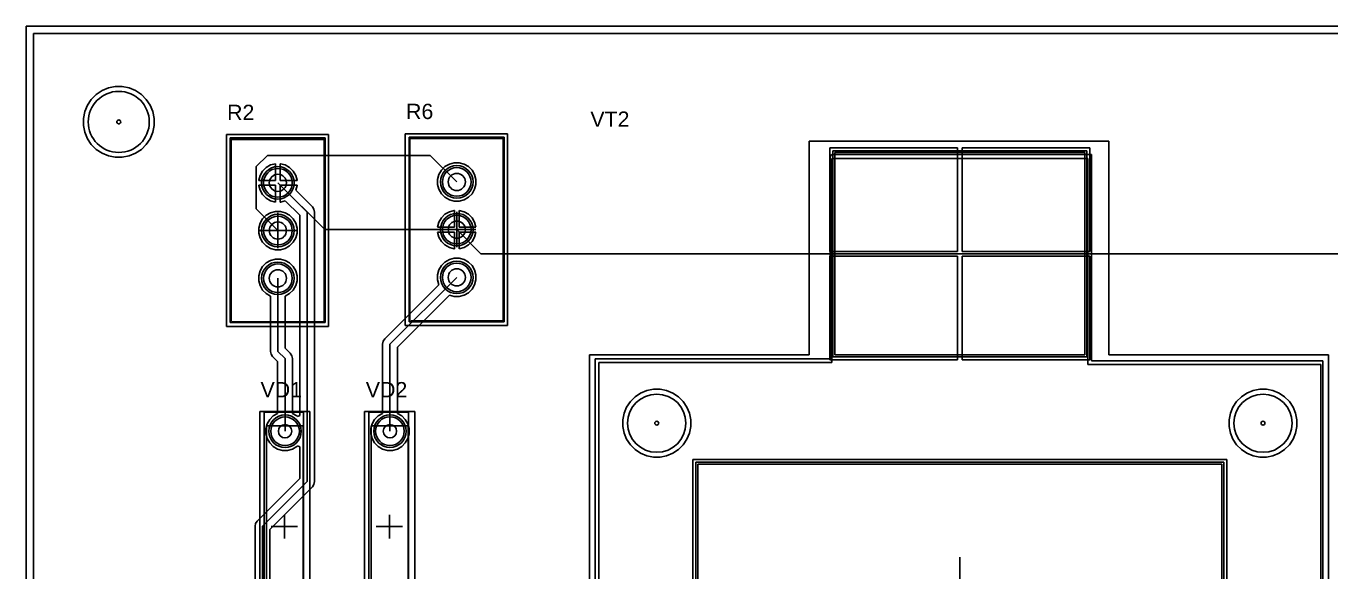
# Model space of a CAD drawing. Header units: millimetres. Extents: x 5 to 135, y 0 to 70.
# Drawn here: x 5.1 to 73.5, y 41.4 to 70 of the extents above; entities that cross this region are included whole.
import ezdxf

# ---------------------------------------------------------------- set-up
doc = ezdxf.new("R2010")
doc.units = ezdxf.units.MM
for name, color, linetype in [('BottomLayer', 5, 'Continuous'), ('BottomSolder', 6, 'Continuous'), ('Mechanical1', 6, 'Continuous'), ('Mechanical15', 56, 'Continuous'), ('MultiLayer', 9, 'Continuous'), ('PadHoleLayer', 156, 'Continuous'), ('TopLayer', 1, 'Continuous'), ('TopOverlay', 2, 'Continuous'), ('TopSolder', 216, 'Continuous')]:
    doc.layers.add(name, color=color, linetype=linetype)
doc.styles.add('Arial', font='arial.ttf', dxfattribs={"height": 0.2})

# ---------------------------------------------------------------- blocks, each defined once
blk = doc.blocks.new('MOSFET_3')
at = {"layer": 'BottomLayer'}
for p, q in [((-6.55, 23.7), (6.55, 23.7)), ((-6.55, 13.1), (-6.55, 23.7)), ((6.55, 23.7), (6.55, 13.1)), ((6.55, 13.1), (-6.55, 13.1)), ((-13.725, 7.375), (13.725, 7.375)), ((-13.725, -7.375), (-13.725, 7.375)), ((13.725, 7.375), (13.725, -7.375)), ((13.725, -7.375), (-13.725, -7.375)), ((-6.55, -13.1), (6.55, -13.1)), ((-6.55, -23.7), (-6.55, -13.1)), ((6.55, -13.1), (6.55, -23.7)), ((6.55, -23.7), (-6.55, -23.7))]:
    blk.add_line(p, q, dxfattribs=at)
at = {"layer": 'BottomSolder'}
for p, q in [((-6.652, 23.802), (6.652, 23.802)), ((-6.652, 12.998), (-6.652, 23.802)), ((6.652, 23.802), (6.652, 12.998)), ((6.652, 12.998), (-6.652, 12.998)), ((-13.827, 7.477), (13.827, 7.477)), ((-13.827, -7.477), (-13.827, 7.477)), ((13.827, 7.477), (13.827, -7.477)), ((13.827, -7.477), (-13.827, -7.477)), ((-6.652, -12.998), (6.652, -12.998)), ((-6.652, -23.802), (-6.652, -12.998)), ((6.652, -12.998), (6.652, -23.802)), ((6.652, -23.802), (-6.652, -23.802))]:
    blk.add_line(p, q, dxfattribs=at)
for centre in [(-15.875, 9.525), (15.875, 9.525), (-15.875, -9.525), (15.875, -9.525)]:
    blk.add_circle(centre, 0.102, dxfattribs=at)
at = {"layer": 'Mechanical1'}
for p, q in [((-6.7, 23.4), (6.7, 23.4)), ((-6.7, 12.7), (-6.7, 23.4)), ((6.7, 12.6), (6.7, 23.4)), ((-18.9, 12.7), (-6.7, 12.7)), ((-18.9, -12.6), (-18.9, 12.7)), ((6.7, 12.6), (18.9, 12.6)), ((18.9, -12.7), (18.9, 12.6)), ((-18.9, -12.6), (-6.6, -12.6)), ((-6.6, -23.4), (-6.6, -12.6)), ((6.7, -23.4), (6.7, -12.7)), ((6.7, -12.7), (18.9, -12.7)), ((-6.6, -23.4), (6.7, -23.4))]:
    blk.add_line(p, q, dxfattribs=at)
at = {"layer": 'Mechanical15'}
for p, q in [((-6.8, 23.5), (-6.7, 23.6)), ((-6.8, 12.9), (-6.8, 23.5)), ((-6.7, 23.6), (6.9, 23.6)), ((6.9, 12.8), (6.9, 23.6)), ((-19.1, 12.9), (-6.8, 12.9)), ((-19.1, -12.8), (-19.1, 12.9)), ((6.9, 12.8), (19, 12.8)), ((19, -12.9), (19, 12.8)), ((0, -2.9), (0, 2.5)), ((-2.3, 0), (2.2, 0)), ((-19.1, -12.8), (-7, -12.8)), ((-7, -23.5), (-7, -12.8)), ((6.9, -23.5), (6.9, -12.9)), ((6.9, -12.9), (6.9, -12.9)), ((6.9, -12.9), (19, -12.9)), ((-7, -23.5), (6.9, -23.5))]:
    blk.add_line(p, q, dxfattribs=at)
at = {"layer": 'MultiLayer'}
for p, q in [((-6.55, 23.7), (6.55, 23.7)), ((-6.55, 13.1), (-6.55, 23.7)), ((6.55, 23.7), (6.55, 13.1)), ((6.55, 13.1), (-6.55, 13.1)), ((-13.725, 7.375), (13.725, 7.375)), ((-13.725, -7.375), (-13.725, 7.375)), ((13.725, 7.375), (13.725, -7.375)), ((13.725, -7.375), (-13.725, -7.375)), ((-6.55, -13.1), (6.55, -13.1)), ((-6.55, -23.7), (-6.55, -13.1)), ((6.55, -13.1), (6.55, -23.7)), ((6.55, -23.7), (-6.55, -23.7))]:
    blk.add_line(p, q, dxfattribs=at)
at = {"layer": 'PadHoleLayer'}
for centre in [(-15.875, 9.525), (15.875, 9.525), (-15.875, -9.525), (15.875, -9.525)]:
    blk.add_circle(centre, 1.525, dxfattribs=at)
at = {"layer": 'TopLayer'}
for p, q in [((-6.55, 23.7), (6.55, 23.7)), ((-6.55, 13.1), (-6.55, 23.7)), ((6.55, 23.7), (6.55, 13.1)), ((6.55, 13.1), (-6.55, 13.1)), ((-13.725, 7.375), (13.725, 7.375)), ((-13.725, -7.375), (-13.725, 7.375)), ((13.725, 7.375), (13.725, -7.375)), ((13.725, -7.375), (-13.725, -7.375)), ((-6.55, -13.1), (6.55, -13.1)), ((-6.55, -23.7), (-6.55, -13.1)), ((6.55, -13.1), (6.55, -23.7)), ((6.55, -23.7), (-6.55, -23.7))]:
    blk.add_line(p, q, dxfattribs=at)
at = {"layer": 'TopOverlay'}
for p, q in [((-7.9, 24.3), (7.8, 24.3)), ((-7.9, 13.1), (-7.9, 24.3)), ((7.8, 13.1), (7.8, 24.3)), ((-19.4, 13.1), (-7.9, 13.1)), ((-19.4, -13.1), (-19.4, 13.1)), ((7.8, 13.1), (19.3, 13.1)), ((19.3, -13.2), (19.3, 13.1)), ((-19.4, -13.1), (-8.1, -13.1)), ((-8.1, -24.5), (-8.1, -13.1)), ((7.8, -13.2), (19.3, -13.2)), ((7.8, -24.5), (7.8, -13.2)), ((-8.1, -24.5), (7.8, -24.5))]:
    blk.add_line(p, q, dxfattribs=at)
at = {"layer": 'TopSolder'}
for p, q in [((-6.652, 23.802), (6.652, 23.802)), ((-6.652, 12.998), (-6.652, 23.802)), ((6.652, 23.802), (6.652, 12.998)), ((6.652, 12.998), (-6.652, 12.998)), ((-13.827, 7.477), (13.827, 7.477)), ((-13.827, -7.477), (-13.827, 7.477)), ((13.827, 7.477), (13.827, -7.477)), ((13.827, -7.477), (-13.827, -7.477)), ((-6.652, -12.998), (6.652, -12.998)), ((-6.652, -23.802), (-6.652, -12.998)), ((6.652, -12.998), (6.652, -23.802)), ((6.652, -23.802), (-6.652, -23.802))]:
    blk.add_line(p, q, dxfattribs=at)
for centre in [(-15.875, 9.525), (15.875, 9.525), (-15.875, -9.525), (15.875, -9.525)]:
    blk.add_circle(centre, 0.102, dxfattribs=at)
blk = doc.blocks.new('DIODE_5')
at = {"layer": 'BottomLayer'}
for centre in [(-5, 0.025), (5, 0)]:
    blk.add_circle(centre, 0.75, dxfattribs=at)
at = {"layer": 'BottomSolder'}
for centre in [(-5, 0.025), (5, 0)]:
    blk.add_circle(centre, 0.852, dxfattribs=at)
at = {"layer": 'Mechanical1'}
for p, q in [((5.275, 0.975), (-5.275, 0.975)), ((-5.275, -0.95), (-5.275, 0.975)), ((5.275, -0.95), (5.275, 0.975)), ((5.275, -0.95), (-5.275, -0.95))]:
    blk.add_line(p, q, dxfattribs=at)
at = {"layer": 'Mechanical15'}
for p, q in [((-6, -1.075), (-6, 1)), ((5.975, 1), (-6, 1)), ((5.975, -1.075), (5.975, 1)), ((0.625, 0), (-0.625, 0)), ((0, -0.7), (0, 0.675)), ((5.975, -1.075), (-6, -1.075))]:
    blk.add_line(p, q, dxfattribs=at)
at = {"layer": 'MultiLayer'}
for centre in [(-5, 0.025), (5, 0)]:
    blk.add_circle(centre, 0.75, dxfattribs=at)
at = {"layer": 'PadHoleLayer'}
for centre in [(-5, 0.025), (5, 0)]:
    blk.add_circle(centre, 0.35, dxfattribs=at)
at = {"layer": 'TopLayer'}
for centre in [(-5, 0.025), (5, 0)]:
    blk.add_circle(centre, 0.75, dxfattribs=at)
at = {"layer": 'TopOverlay'}
for p, q in [((6, 1.325), (-6.025, 1.325)), ((-6.025, -1.3), (-6.025, 1.325)), ((6, -1.3), (6, 1.325)), ((6, -1.3), (-6.025, -1.3))]:
    blk.add_line(p, q, dxfattribs=at)
at = {"layer": 'TopSolder'}
for centre in [(-5, 0.025), (5, 0)]:
    blk.add_circle(centre, 0.852, dxfattribs=at)
blk = doc.blocks.new('DIODE_6')
at = {"layer": 'BottomLayer'}
for centre in [(-5, 0.025), (5, 0)]:
    blk.add_circle(centre, 0.75, dxfattribs=at)
at = {"layer": 'BottomSolder'}
for centre in [(-5, 0.025), (5, 0)]:
    blk.add_circle(centre, 0.852, dxfattribs=at)
at = {"layer": 'Mechanical1'}
for p, q in [((5.275, 0.975), (-5.275, 0.975)), ((-5.275, -0.95), (-5.275, 0.975)), ((5.275, -0.95), (5.275, 0.975)), ((5.275, -0.95), (-5.275, -0.95))]:
    blk.add_line(p, q, dxfattribs=at)
at = {"layer": 'Mechanical15'}
for p, q in [((-6, -1.075), (-6, 1)), ((5.975, 1), (-6, 1)), ((5.975, -1.075), (5.975, 1)), ((0.625, 0), (-0.625, 0)), ((0, -0.7), (0, 0.675)), ((5.975, -1.075), (-6, -1.075))]:
    blk.add_line(p, q, dxfattribs=at)
at = {"layer": 'MultiLayer'}
for centre in [(-5, 0.025), (5, 0)]:
    blk.add_circle(centre, 0.75, dxfattribs=at)
at = {"layer": 'PadHoleLayer'}
for centre in [(-5, 0.025), (5, 0)]:
    blk.add_circle(centre, 0.35, dxfattribs=at)
at = {"layer": 'TopLayer'}
for centre in [(-5, 0.025), (5, 0)]:
    blk.add_circle(centre, 0.75, dxfattribs=at)
at = {"layer": 'TopOverlay'}
for p, q in [((6, 1.325), (-6.025, 1.325)), ((-6.025, -1.3), (-6.025, 1.325)), ((6, -1.3), (6, 1.325)), ((6, -1.3), (-6.025, -1.3))]:
    blk.add_line(p, q, dxfattribs=at)
at = {"layer": 'TopSolder'}
for centre in [(-5, 0.025), (5, 0)]:
    blk.add_circle(centre, 0.852, dxfattribs=at)
blk = doc.blocks.new('TRIMPOT_9')
at = {"layer": 'BottomLayer'}
for centre in [(-2.5, 0), (0, 0), (2.5, 0)]:
    blk.add_circle(centre, 0.75, dxfattribs=at)
at = {"layer": 'BottomSolder'}
for centre in [(-2.5, 0), (0, 0), (2.5, 0)]:
    blk.add_circle(centre, 0.852, dxfattribs=at)
at = {"layer": 'Mechanical1'}
for p, q in [((-4.775, 2.425), (-4.775, -2.425)), ((-4.75, 2.45), (4.775, 2.45)), ((4.775, 2.45), (4.775, -2.425)), ((-4.775, -2.425), (4.775, -2.425))]:
    blk.add_line(p, q, dxfattribs=at)
at = {"layer": 'Mechanical15'}
for p, q in [((-4.825, 2.5), (-4.825, -2.475)), ((-4.825, 2.5), (4.85, 2.5)), ((4.85, 2.5), (4.85, -2.475)), ((0, 1), (0, -1)), ((-0.925, 0), (0.925, 0)), ((-4.825, -2.475), (4.85, -2.475))]:
    blk.add_line(p, q, dxfattribs=at)
at = {"layer": 'MultiLayer'}
for centre in [(-2.5, 0), (0, 0), (2.5, 0)]:
    blk.add_circle(centre, 0.75, dxfattribs=at)
at = {"layer": 'PadHoleLayer'}
for centre in [(-2.5, 0), (0, 0), (2.5, 0)]:
    blk.add_circle(centre, 0.45, dxfattribs=at)
at = {"layer": 'TopLayer'}
for centre in [(-2.5, 0), (0, 0), (2.5, 0)]:
    blk.add_circle(centre, 0.75, dxfattribs=at)
at = {"layer": 'TopOverlay'}
for p, q in [((-5.025, 2.7), (5.025, 2.7)), ((-5.025, 2.7), (-5.025, -2.65)), ((5.025, 2.7), (5.025, -2.65)), ((-5.025, -2.65), (5.025, -2.65))]:
    blk.add_line(p, q, dxfattribs=at)
at = {"layer": 'TopSolder'}
for centre in [(-2.5, 0), (0, 0), (2.5, 0)]:
    blk.add_circle(centre, 0.852, dxfattribs=at)
blk = doc.blocks.new('TRIMPOT_13')
at = {"layer": 'BottomLayer'}
for centre in [(-2.5, 0), (0, 0), (2.5, 0)]:
    blk.add_circle(centre, 0.75, dxfattribs=at)
at = {"layer": 'BottomSolder'}
for centre in [(-2.5, 0), (0, 0), (2.5, 0)]:
    blk.add_circle(centre, 0.852, dxfattribs=at)
at = {"layer": 'Mechanical1'}
for p, q in [((-4.775, 2.425), (-4.775, -2.425)), ((-4.75, 2.45), (4.775, 2.45)), ((4.775, 2.45), (4.775, -2.425)), ((-4.775, -2.425), (4.775, -2.425))]:
    blk.add_line(p, q, dxfattribs=at)
at = {"layer": 'Mechanical15'}
for p, q in [((-4.825, 2.5), (-4.825, -2.475)), ((-4.825, 2.5), (4.85, 2.5)), ((4.85, 2.5), (4.85, -2.475)), ((0, 1), (0, -1)), ((-0.925, 0), (0.925, 0)), ((-4.825, -2.475), (4.85, -2.475))]:
    blk.add_line(p, q, dxfattribs=at)
at = {"layer": 'MultiLayer'}
for centre in [(-2.5, 0), (0, 0), (2.5, 0)]:
    blk.add_circle(centre, 0.75, dxfattribs=at)
at = {"layer": 'PadHoleLayer'}
for centre in [(-2.5, 0), (0, 0), (2.5, 0)]:
    blk.add_circle(centre, 0.45, dxfattribs=at)
at = {"layer": 'TopLayer'}
for centre in [(-2.5, 0), (0, 0), (2.5, 0)]:
    blk.add_circle(centre, 0.75, dxfattribs=at)
at = {"layer": 'TopOverlay'}
for p, q in [((-5.025, 2.7), (5.025, 2.7)), ((-5.025, 2.7), (-5.025, -2.65)), ((5.025, 2.7), (5.025, -2.65)), ((-5.025, -2.65), (5.025, -2.65))]:
    blk.add_line(p, q, dxfattribs=at)
at = {"layer": 'TopSolder'}
for centre in [(-2.5, 0), (0, 0), (2.5, 0)]:
    blk.add_circle(centre, 0.852, dxfattribs=at)

msp = doc.modelspace()

# ---------------------------------------------------------------- linework, layer by layer
at = {"layer": 'BottomLayer'}
for p, q in [((17.196, 62.662), (17.78, 63.246)), ((17.78, 63.246), (26.31, 63.246)), ((26.31, 63.246), (27.7, 61.857)), ((17.196, 60.445), (17.196, 62.662)), ((18.333, 61.808), (20.785, 59.356)), ((17.196, 60.445), (18.333, 59.308)), ((20.785, 59.356), (27.7, 59.356)), ((27.7, 59.356), (28.965, 58.091)), ((28.965, 58.091), (54.048, 58.091)), ((54.048, 58.091), (75.235, 58.091))]:
    msp.add_line(p, q, dxfattribs=at)
at = {"layer": 'BottomSolder'}
msp.add_circle((10, 65), 0.102, dxfattribs=at)
at = {"layer": 'PadHoleLayer'}
msp.add_circle((10, 65), 1.6, dxfattribs=at)
at = {"layer": 'TopLayer'}
for p, q in [((5.146, 70.021), (135.146, 70.021)), ((5.146, 0.021), (5.146, 70.021)), ((5.535, 0.409), (5.535, 69.632)), ((5.535, 69.632), (134.758, 69.632)), ((8.818, 66.44), (8.56, 66.182)), ((9.122, 66.643), (8.818, 66.44)), ((9.459, 66.783), (9.122, 66.643)), ((9.817, 66.854), (9.459, 66.783)), ((10.183, 66.854), (9.817, 66.854)), ((10.541, 66.783), (10.183, 66.854)), ((10.878, 66.643), (10.541, 66.783)), ((11.182, 66.44), (10.878, 66.643)), ((11.44, 66.182), (11.182, 66.44)), ((8.357, 65.878), (8.217, 65.541)), ((8.56, 66.182), (8.357, 65.878)), ((11.643, 65.878), (11.44, 66.182)), ((11.783, 65.541), (11.643, 65.878)), ((8.217, 65.541), (8.146, 65.183)), ((8.146, 65.183), (8.146, 64.817)), ((11.854, 65.183), (11.783, 65.541)), ((11.854, 64.817), (11.854, 65.183)), ((8.146, 64.817), (8.217, 64.459)), ((8.217, 64.459), (8.357, 64.122)), ((11.643, 64.122), (11.783, 64.459)), ((11.783, 64.459), (11.854, 64.817)), ((8.357, 64.122), (8.56, 63.818)), ((8.56, 63.818), (8.818, 63.56)), ((8.818, 63.56), (9.122, 63.357)), ((10.878, 63.357), (11.182, 63.56)), ((11.182, 63.56), (11.44, 63.818)), ((11.44, 63.818), (11.643, 64.122)), ((53.921, 63.645), (47.244, 63.645)), ((47.244, 63.645), (47.244, 58.218)), ((53.921, 58.218), (53.921, 63.645)), ((60.852, 63.645), (54.175, 63.645)), ((54.175, 63.645), (54.175, 58.218)), ((60.852, 58.218), (60.852, 63.645)), ((9.122, 63.357), (9.459, 63.217)), ((9.459, 63.217), (9.817, 63.146)), ((9.817, 63.146), (10.183, 63.146)), ((10.183, 63.146), (10.541, 63.217)), ((10.541, 63.217), (10.878, 63.357)), ((17.397, 62.196), (17.329, 61.94)), ((17.53, 62.425), (17.397, 62.196)), ((17.716, 62.612), (17.53, 62.425)), ((17.945, 62.744), (17.716, 62.612)), ((18.201, 62.812), (17.945, 62.744)), ((18.206, 62.812), (18.201, 62.812)), ((18.206, 61.935), (18.206, 62.812)), ((18.465, 62.812), (18.46, 62.812)), ((18.46, 62.812), (18.46, 61.935)), ((18.72, 62.744), (18.465, 62.812)), ((18.949, 62.612), (18.72, 62.744)), ((19.136, 62.425), (18.949, 62.612)), ((19.268, 62.196), (19.136, 62.425)), ((19.337, 61.94), (19.268, 62.196)), ((26.764, 62.244), (26.696, 61.989)), ((26.896, 62.473), (26.764, 62.244)), ((27.083, 62.66), (26.896, 62.473)), ((27.312, 62.792), (27.083, 62.66)), ((27.568, 62.861), (27.312, 62.792)), ((27.832, 62.861), (27.568, 62.861)), ((28.087, 62.792), (27.832, 62.861)), ((28.316, 62.66), (28.087, 62.792)), ((28.503, 62.473), (28.316, 62.66)), ((28.635, 62.244), (28.503, 62.473)), ((28.704, 61.989), (28.635, 62.244)), ((17.329, 61.94), (17.329, 61.935)), ((17.329, 61.935), (18.206, 61.935)), ((18.206, 61.681), (17.329, 61.681)), ((17.329, 61.681), (17.329, 61.676)), ((17.329, 61.676), (17.397, 61.421)), ((18.206, 60.804), (18.206, 61.681)), ((18.333, 61.808), (19.863, 60.278)), ((18.46, 61.935), (19.337, 61.935)), ((19.337, 61.681), (18.46, 61.681)), ((18.46, 61.681), (18.46, 60.804)), ((19.269, 61.422), (19.337, 61.676)), ((19.337, 61.935), (19.337, 61.94)), ((19.337, 61.676), (19.337, 61.681)), ((26.696, 61.989), (26.696, 61.724)), ((26.696, 61.724), (26.764, 61.469)), ((28.635, 61.469), (28.704, 61.724)), ((28.704, 61.724), (28.704, 61.989)), ((17.397, 61.421), (17.53, 61.192)), ((17.53, 61.192), (17.716, 61.005)), ((17.716, 61.005), (17.945, 60.873)), ((17.945, 60.873), (18.201, 60.804)), ((18.465, 60.804), (18.719, 60.872)), ((18.719, 60.872), (19.474, 60.117)), ((20.137, 60.553), (19.269, 61.422)), ((26.764, 61.469), (26.896, 61.24)), ((26.896, 61.24), (27.083, 61.053)), ((27.083, 61.053), (27.312, 60.921)), ((27.312, 60.921), (27.568, 60.853)), ((27.568, 60.853), (27.832, 60.853)), ((27.832, 60.853), (28.087, 60.921)), ((28.087, 60.921), (28.316, 61.053)), ((28.316, 61.053), (28.503, 61.24)), ((28.503, 61.24), (28.635, 61.469)), ((17.945, 60.244), (17.716, 60.112)), ((18.201, 60.312), (17.945, 60.244)), ((18.201, 60.804), (18.206, 60.804)), ((18.465, 60.312), (18.201, 60.312)), ((18.46, 60.804), (18.465, 60.804)), ((18.72, 60.244), (18.465, 60.312)), ((18.949, 60.112), (18.72, 60.244)), ((19.863, 46.152), (19.863, 60.278)), ((20.222, 60.427), (20.137, 60.553)), ((20.251, 60.278), (20.222, 60.427)), ((20.251, 46.152), (20.251, 60.278)), ((27.083, 60.16), (26.896, 59.973)), ((27.312, 60.292), (27.083, 60.16)), ((27.568, 60.36), (27.312, 60.292)), ((27.573, 60.36), (27.568, 60.36)), ((27.573, 59.483), (27.573, 60.36)), ((27.832, 60.36), (27.827, 60.36)), ((27.827, 60.36), (27.827, 59.483)), ((28.087, 60.292), (27.832, 60.36)), ((28.316, 60.16), (28.087, 60.292)), ((28.503, 59.973), (28.316, 60.16)), ((17.397, 59.696), (17.329, 59.44)), ((17.53, 59.925), (17.397, 59.696)), ((17.716, 60.112), (17.53, 59.925)), ((19.136, 59.925), (18.949, 60.112)), ((19.268, 59.696), (19.136, 59.925)), ((19.337, 59.44), (19.268, 59.696)), ((19.474, 60.117), (19.474, 49.613)), ((26.764, 59.744), (26.696, 59.489)), ((26.696, 59.489), (26.696, 59.483)), ((26.696, 59.483), (27.573, 59.483)), ((26.896, 59.973), (26.764, 59.744)), ((27.827, 59.483), (28.704, 59.483)), ((28.635, 59.744), (28.503, 59.973)), ((28.704, 59.489), (28.635, 59.744)), ((28.704, 59.483), (28.704, 59.489)), ((17.329, 59.44), (17.329, 59.176)), ((17.329, 59.176), (17.397, 58.921)), ((17.397, 58.921), (17.53, 58.692)), ((19.136, 58.692), (19.268, 58.921)), ((19.268, 58.921), (19.337, 59.176)), ((19.337, 59.176), (19.337, 59.44)), ((27.573, 59.229), (26.696, 59.229)), ((26.696, 59.229), (26.696, 59.224)), ((26.696, 59.224), (26.764, 58.969)), ((26.764, 58.969), (26.896, 58.74)), ((27.573, 58.352), (27.573, 59.229)), ((28.704, 59.229), (27.827, 59.229)), ((27.827, 59.229), (27.827, 58.352)), ((28.503, 58.74), (28.635, 58.969)), ((28.635, 58.969), (28.704, 59.224)), ((28.704, 59.224), (28.704, 59.229)), ((17.53, 58.692), (17.716, 58.505)), ((17.716, 58.505), (17.945, 58.373)), ((17.945, 58.373), (18.201, 58.304)), ((18.201, 58.304), (18.465, 58.304)), ((18.465, 58.304), (18.72, 58.373)), ((18.72, 58.373), (18.949, 58.505)), ((18.949, 58.505), (19.136, 58.692)), ((26.896, 58.74), (27.083, 58.553)), ((27.083, 58.553), (27.312, 58.421)), ((27.312, 58.421), (27.568, 58.352)), ((27.568, 58.352), (27.573, 58.352)), ((27.827, 58.352), (27.832, 58.352)), ((27.832, 58.352), (28.087, 58.421)), ((28.087, 58.421), (28.316, 58.553)), ((28.316, 58.553), (28.503, 58.74)), ((47.244, 58.218), (53.921, 58.218)), ((54.175, 58.218), (60.852, 58.218)), ((17.53, 57.425), (17.397, 57.196)), ((17.716, 57.612), (17.53, 57.425)), ((17.945, 57.744), (17.716, 57.612)), ((18.201, 57.812), (17.945, 57.744)), ((18.465, 57.812), (18.201, 57.812)), ((18.72, 57.744), (18.465, 57.812)), ((18.949, 57.612), (18.72, 57.744)), ((19.136, 57.425), (18.949, 57.612)), ((19.268, 57.196), (19.136, 57.425)), ((26.896, 57.473), (26.764, 57.244)), ((27.083, 57.66), (26.896, 57.473)), ((27.312, 57.792), (27.083, 57.66)), ((27.568, 57.86), (27.312, 57.792)), ((27.832, 57.86), (27.568, 57.86)), ((28.087, 57.792), (27.832, 57.86)), ((28.316, 57.66), (28.087, 57.792)), ((28.503, 57.473), (28.316, 57.66)), ((28.635, 57.244), (28.503, 57.473)), ((53.921, 57.964), (47.244, 57.964)), ((47.244, 57.964), (47.244, 52.537)), ((53.921, 52.537), (53.921, 57.964)), ((60.852, 57.964), (54.175, 57.964)), ((54.175, 57.964), (54.175, 52.537)), ((60.852, 52.537), (60.852, 57.964)), ((17.397, 57.196), (17.329, 56.94)), ((17.329, 56.94), (17.329, 56.676)), ((18.333, 52.977), (18.333, 56.808)), ((19.337, 56.94), (19.268, 57.196)), ((19.337, 56.676), (19.337, 56.94)), ((24.201, 53.358), (27.7, 56.856)), ((26.764, 57.244), (26.696, 56.989)), ((26.696, 56.989), (26.696, 56.724)), ((26.696, 56.724), (26.764, 56.47)), ((28.704, 56.989), (28.635, 57.244)), ((28.635, 56.469), (28.704, 56.724)), ((28.704, 56.724), (28.704, 56.989)), ((17.329, 56.676), (17.397, 56.421)), ((17.397, 56.421), (17.53, 56.192)), ((17.53, 56.192), (17.716, 56.005)), ((18.949, 56.005), (19.136, 56.192)), ((19.136, 56.192), (19.268, 56.421)), ((19.268, 56.421), (19.337, 56.676)), ((26.764, 56.47), (23.926, 53.632)), ((28.087, 55.921), (28.316, 56.053)), ((28.316, 56.053), (28.503, 56.24)), ((28.503, 56.24), (28.635, 56.469)), ((17.716, 56.005), (17.944, 55.873)), ((17.944, 55.873), (17.944, 52.977)), ((18.721, 55.873), (18.949, 56.005)), ((18.721, 53.138), (18.721, 55.873)), ((24.589, 53.197), (27.313, 55.921)), ((27.313, 55.921), (27.568, 55.852)), ((27.568, 55.852), (27.832, 55.852)), ((27.832, 55.852), (28.087, 55.921)), ((23.842, 53.506), (23.812, 53.358)), ((23.812, 53.358), (23.812, 49.732)), ((23.926, 53.632), (23.842, 53.506)), ((24.201, 48.797), (24.201, 53.358)), ((17.944, 52.977), (17.974, 52.828)), ((17.974, 52.828), (18.058, 52.702)), ((18.058, 52.702), (18.318, 52.442)), ((18.333, 52.977), (18.707, 52.603)), ((18.981, 52.878), (18.721, 53.138)), ((19.065, 52.752), (18.981, 52.878)), ((19.095, 52.603), (19.065, 52.752)), ((24.589, 49.732), (24.589, 53.197)), ((18.318, 52.442), (18.318, 49.73)), ((18.707, 48.795), (18.707, 52.603)), ((19.095, 49.73), (19.095, 52.603)), ((47.244, 52.537), (53.921, 52.537)), ((54.175, 52.537), (60.852, 52.537)), ((37.039, 50.598), (36.791, 50.35)), ((37.33, 50.793), (37.039, 50.598)), ((37.654, 50.927), (37.33, 50.793)), ((37.998, 50.995), (37.654, 50.927)), ((38.348, 50.995), (37.998, 50.995)), ((38.692, 50.927), (38.348, 50.995)), ((39.015, 50.793), (38.692, 50.927)), ((39.307, 50.598), (39.015, 50.793)), ((39.555, 50.35), (39.307, 50.598)), ((68.789, 50.598), (68.541, 50.35)), ((69.08, 50.793), (68.789, 50.598)), ((69.404, 50.927), (69.08, 50.793)), ((69.748, 50.995), (69.404, 50.927)), ((70.098, 50.995), (69.748, 50.995)), ((70.442, 50.927), (70.098, 50.995)), ((70.765, 50.793), (70.442, 50.927)), ((71.057, 50.598), (70.765, 50.793)), ((71.305, 50.35), (71.057, 50.598)), ((36.596, 50.059), (36.462, 49.735)), ((36.791, 50.35), (36.596, 50.059)), ((39.749, 50.059), (39.555, 50.35)), ((39.883, 49.735), (39.749, 50.059)), ((68.346, 50.059), (68.212, 49.735)), ((68.541, 50.35), (68.346, 50.059)), ((71.499, 50.059), (71.305, 50.35)), ((71.633, 49.735), (71.499, 50.059)), ((17.903, 49.412), (17.771, 49.183)), ((18.09, 49.599), (17.903, 49.412)), ((18.318, 49.73), (18.09, 49.599)), ((19.323, 49.599), (19.095, 49.73)), ((19.357, 49.565), (19.323, 49.599)), ((19.474, 49.613), (19.357, 49.565)), ((23.397, 49.413), (23.265, 49.184)), ((23.584, 49.6), (23.397, 49.413)), ((23.812, 49.732), (23.584, 49.6)), ((24.817, 49.6), (24.589, 49.732)), ((25.004, 49.413), (24.817, 49.6)), ((25.136, 49.184), (25.004, 49.413)), ((36.462, 49.735), (36.394, 49.392)), ((36.394, 49.392), (36.394, 49.041)), ((39.952, 49.392), (39.883, 49.735)), ((39.952, 49.041), (39.952, 49.392)), ((68.212, 49.735), (68.144, 49.392)), ((68.144, 49.392), (68.144, 49.041)), ((71.702, 49.392), (71.633, 49.735)), ((71.702, 49.041), (71.702, 49.392)), ((17.771, 49.183), (17.703, 48.927)), ((17.703, 48.927), (17.703, 48.663)), ((17.703, 48.663), (17.771, 48.408)), ((23.265, 49.184), (23.197, 48.929)), ((23.197, 48.929), (23.197, 48.664)), ((23.197, 48.664), (23.265, 48.409)), ((25.205, 48.929), (25.136, 49.184)), ((25.136, 48.409), (25.205, 48.664)), ((25.205, 48.664), (25.205, 48.929)), ((36.394, 49.041), (36.462, 48.697)), ((36.462, 48.697), (36.596, 48.374)), ((39.749, 48.374), (39.883, 48.697)), ((39.883, 48.697), (39.952, 49.041)), ((68.144, 49.041), (68.212, 48.697)), ((68.212, 48.697), (68.346, 48.374)), ((71.499, 48.374), (71.633, 48.697)), ((71.633, 48.697), (71.702, 49.041)), ((17.771, 48.408), (17.903, 48.179)), ((17.903, 48.179), (18.09, 47.992)), ((18.09, 47.992), (18.319, 47.86)), ((18.319, 47.86), (18.574, 47.791)), ((18.839, 47.791), (19.094, 47.86)), ((19.094, 47.86), (19.323, 47.992)), ((19.323, 47.992), (19.357, 48.026)), ((19.357, 48.026), (19.474, 47.977)), ((19.474, 47.977), (19.474, 46.313)), ((23.265, 48.409), (23.397, 48.18)), ((23.397, 48.18), (23.584, 47.993)), ((23.584, 47.993), (23.813, 47.861)), ((23.813, 47.861), (24.069, 47.793)), ((24.333, 47.793), (24.588, 47.861)), ((24.588, 47.861), (24.817, 47.993)), ((24.817, 47.993), (25.004, 48.18)), ((25.004, 48.18), (25.136, 48.409)), ((36.596, 48.374), (36.791, 48.082)), ((36.791, 48.082), (37.039, 47.835)), ((37.039, 47.835), (37.33, 47.64)), ((39.015, 47.64), (39.307, 47.835)), ((39.307, 47.835), (39.555, 48.082)), ((39.555, 48.082), (39.749, 48.374)), ((68.346, 48.374), (68.541, 48.082)), ((68.541, 48.082), (68.789, 47.835)), ((68.789, 47.835), (69.08, 47.64)), ((70.765, 47.64), (71.057, 47.835)), ((71.057, 47.835), (71.305, 48.082)), ((71.305, 48.082), (71.499, 48.374)), ((18.574, 47.791), (18.839, 47.791)), ((24.069, 47.793), (24.333, 47.793)), ((37.33, 47.64), (37.654, 47.506)), ((37.654, 47.506), (37.998, 47.437)), ((37.998, 47.437), (38.348, 47.437)), ((38.348, 47.437), (38.692, 47.506)), ((38.692, 47.506), (39.015, 47.64)), ((68.027, 47.32), (40.069, 47.32)), ((40.069, 47.32), (40.069, 32.062)), ((68.027, 32.062), (68.027, 47.32)), ((69.08, 47.64), (69.404, 47.506)), ((69.404, 47.506), (69.748, 47.437)), ((69.748, 47.437), (70.098, 47.437)), ((70.098, 47.437), (70.442, 47.506)), ((70.442, 47.506), (70.765, 47.64)), ((19.474, 46.313), (17.251, 44.09)), ((17.526, 43.815), (19.863, 46.152)), ((17.914, 43.654), (20.137, 45.877)), ((20.137, 45.877), (20.222, 46.003)), ((20.222, 46.003), (20.251, 46.152)), ((17.167, 43.964), (17.138, 43.815)), ((17.138, 43.815), (17.138, 27.22)), ((17.251, 44.09), (17.167, 43.964)), ((17.526, 27.22), (17.526, 43.815)), ((17.914, 39.614), (17.914, 43.654))]:
    msp.add_line(p, q, dxfattribs=at)
at = {"layer": 'TopSolder'}
msp.add_circle((10, 65), 0.102, dxfattribs=at)

# ---------------------------------------------------------------- block references
for name, p, rotation in [('TRIMPOT_13', (18.333, 59.308), 90), ('TRIMPOT_9', (27.7, 59.356), 90), ('DIODE_6', (18.682, 43.795), 270), ('DIODE_5', (24.176, 43.797), 270)]:
    msp.add_blockref(name, p, dxfattribs=dict(rotation=rotation))
msp.add_blockref('MOSFET_3', (54.048, 39.691))

# ---------------------------------------------------------------- texts
at = {"layer": 'TopOverlay', "style": 'Arial'}
for s, p in [('R2', (15.672, 65.1)), ('R6', (25.044, 65.151)), ('VT2', (34.696, 64.745)), ('VD1', (17.424, 50.571)), ('VD2', (22.936, 50.571))]:
    msp.add_text(s, height=0.8, dxfattribs=at).set_placement(p)

doc.saveas('drawing.dxf')
